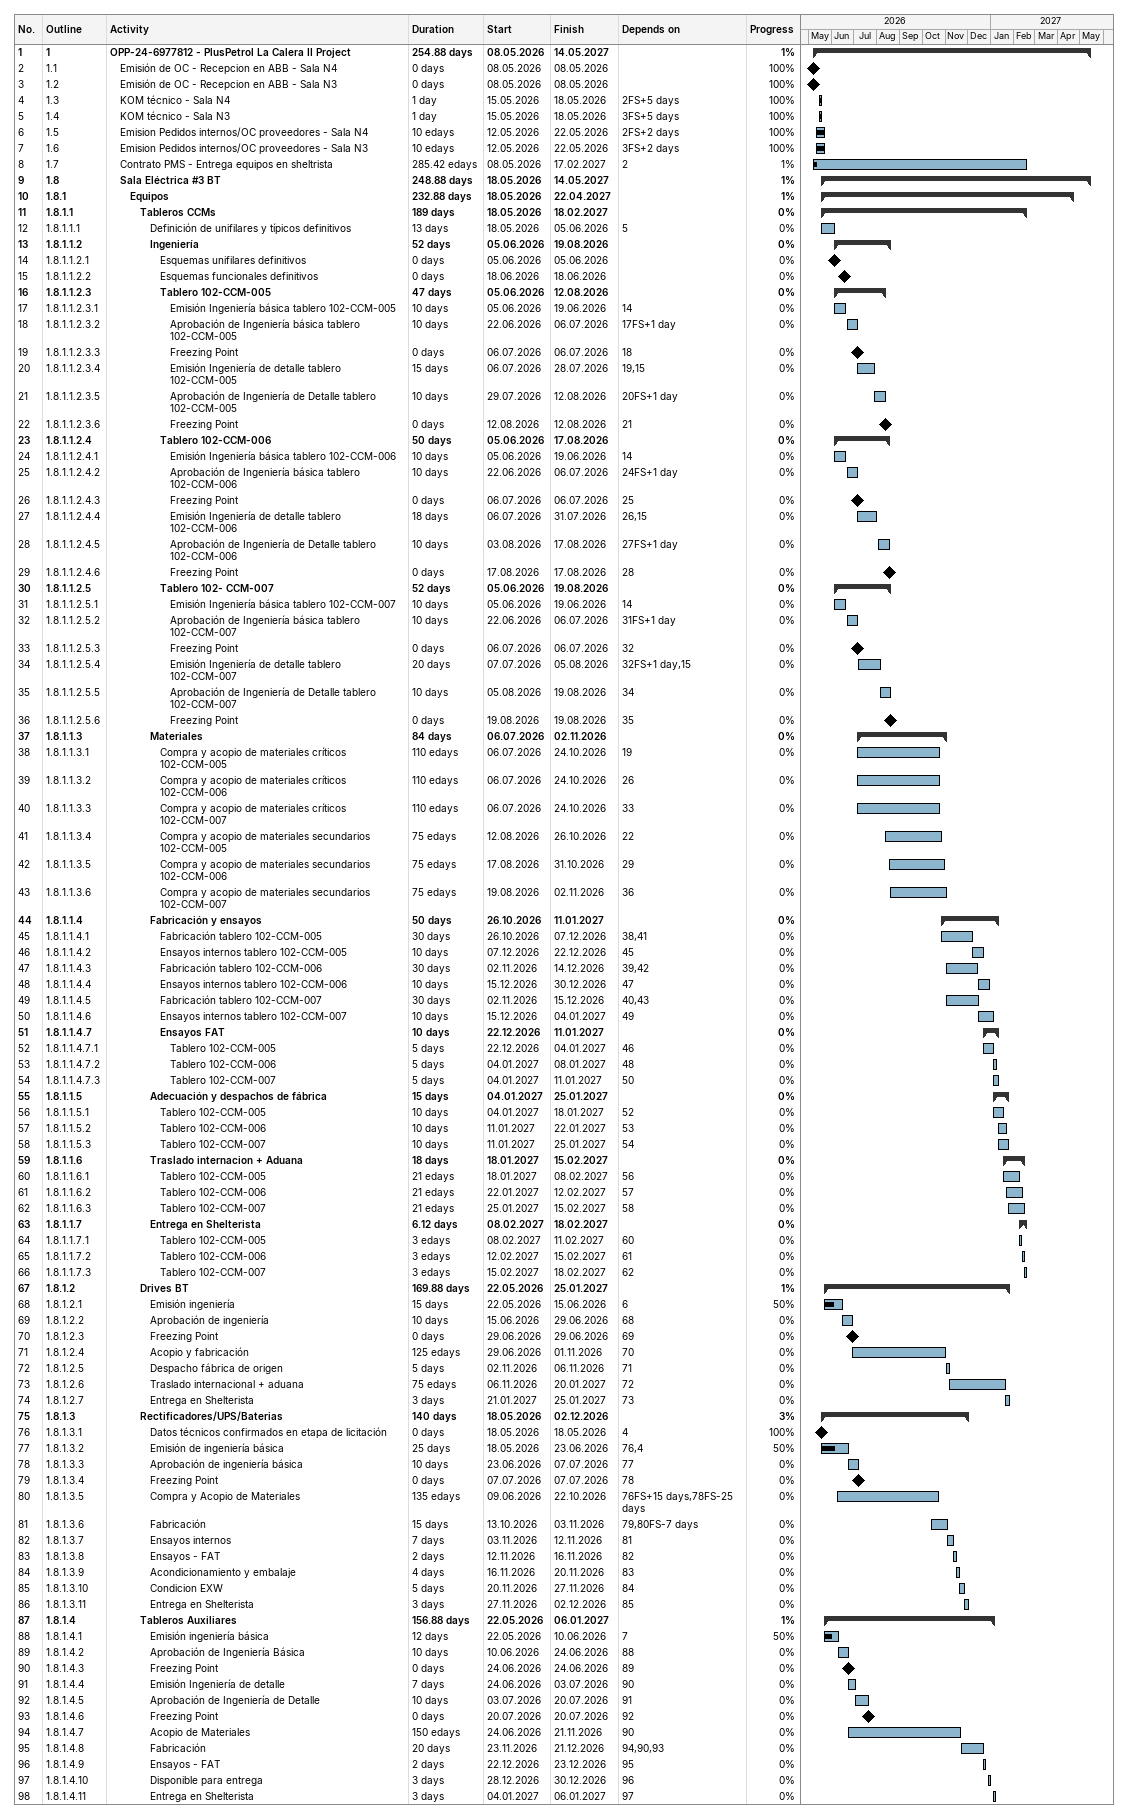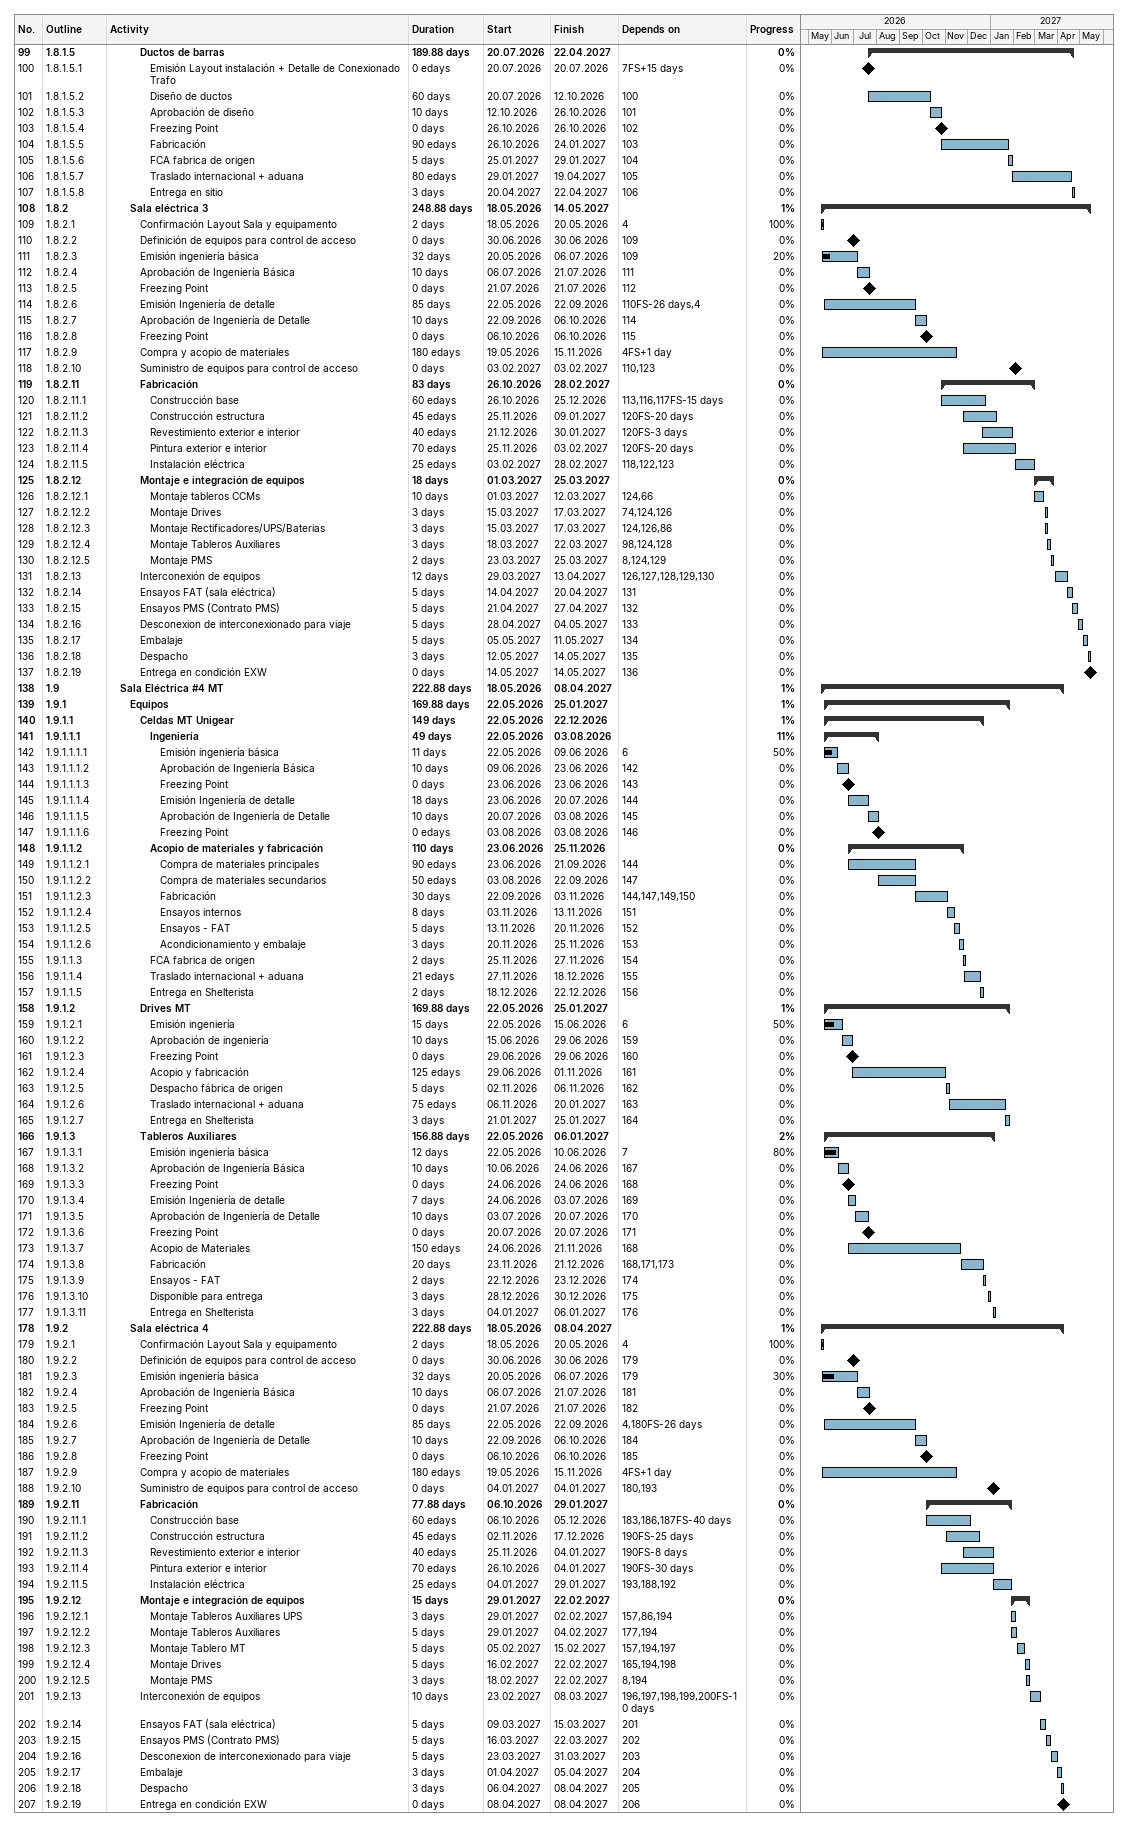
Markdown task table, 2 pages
| ID | WBS | Task | Duration | Start | Finish | Predecessors | % complete |
|---|---|---|---|---|---|---|---|
| 1 | 1 | **OPP-24-6977812 - PlusPetrol La Calera II Project** | 254.88d | 2026-05-08 | 2027-05-14 |  | 1 |
| 2 | 1.1 | Emisión de OC - Recepcion en ABB - Sala N4 | 0d | 2026-05-08 | 2026-05-08 |  | 100 |
| 3 | 1.2 | Emisión de OC - Recepcion en ABB - Sala N3 | 0d | 2026-05-08 | 2026-05-08 |  | 100 |
| 4 | 1.3 | KOM técnico - Sala N4 | 1d | 2026-05-15 | 2026-05-18 | 2FS+5d | 100 |
| 5 | 1.4 | KOM técnico - Sala N3 | 1d | 2026-05-15 | 2026-05-18 | 3FS+5d | 100 |
| 6 | 1.5 | Emision Pedidos internos/OC proveedores - Sala N4 | 10ed | 2026-05-12 | 2026-05-22 | 2FS+2d | 100 |
| 7 | 1.6 | Emision Pedidos internos/OC proveedores - Sala N3 | 10ed | 2026-05-12 | 2026-05-22 | 3FS+2d | 100 |
| 8 | 1.7 | Contrato PMS - Entrega equipos en sheltrista | 285.42ed | 2026-05-08 | 2027-02-17 | 2 | 1 |
| 9 | 1.8 | **Sala Eléctrica #3 BT** | 248.88d | 2026-05-18 | 2027-05-14 |  | 1 |
| 10 | 1.8.1 | **Equipos** | 232.88d | 2026-05-18 | 2027-04-22 |  | 1 |
| 11 | 1.8.1.1 | **Tableros CCMs** | 189d | 2026-05-18 | 2027-02-18 |  | 0 |
| 12 | 1.8.1.1.1 | Definición de unifilares y típicos definitivos | 13d | 2026-05-18 | 2026-06-05 | 5 | 0 |
| 13 | 1.8.1.1.2 | **Ingeniería** | 52d | 2026-06-05 | 2026-08-19 |  | 0 |
| 14 | 1.8.1.1.2.1 | Esquemas unifilares definitivos | 0d | 2026-06-05 | 2026-06-05 |  | 0 |
| 15 | 1.8.1.1.2.2 | Esquemas funcionales definitivos | 0d | 2026-06-18 | 2026-06-18 |  | 0 |
| 16 | 1.8.1.1.2.3 | **Tablero 102-CCM-005** | 47d | 2026-06-05 | 2026-08-12 |  | 0 |
| 17 | 1.8.1.1.2.3.1 | Emisión Ingeniería básica tablero 102-CCM-005 | 10d | 2026-06-05 | 2026-06-19 | 14 | 0 |
| 18 | 1.8.1.1.2.3.2 | Aprobación de Ingeniería básica tablero 102-CCM-005 | 10d | 2026-06-22 | 2026-07-06 | 17FS+1d | 0 |
| 19 | 1.8.1.1.2.3.3 | Freezing Point | 0d | 2026-07-06 | 2026-07-06 | 18 | 0 |
| 20 | 1.8.1.1.2.3.4 | Emisión Ingeniería de detalle tablero 102-CCM-005 | 15d | 2026-07-06 | 2026-07-28 | 19, 15 | 0 |
| 21 | 1.8.1.1.2.3.5 | Aprobación de Ingeniería de Detalle tablero 102-CCM-005 | 10d | 2026-07-29 | 2026-08-12 | 20FS+1d | 0 |
| 22 | 1.8.1.1.2.3.6 | Freezing Point | 0d | 2026-08-12 | 2026-08-12 | 21 | 0 |
| 23 | 1.8.1.1.2.4 | **Tablero 102-CCM-006** | 50d | 2026-06-05 | 2026-08-17 |  | 0 |
| 24 | 1.8.1.1.2.4.1 | Emisión Ingeniería básica tablero 102-CCM-006 | 10d | 2026-06-05 | 2026-06-19 | 14 | 0 |
| 25 | 1.8.1.1.2.4.2 | Aprobación de Ingeniería básica tablero 102-CCM-006 | 10d | 2026-06-22 | 2026-07-06 | 24FS+1d | 0 |
| 26 | 1.8.1.1.2.4.3 | Freezing Point | 0d | 2026-07-06 | 2026-07-06 | 25 | 0 |
| 27 | 1.8.1.1.2.4.4 | Emisión Ingeniería de detalle tablero 102-CCM-006 | 18d | 2026-07-06 | 2026-07-31 | 26, 15 | 0 |
| 28 | 1.8.1.1.2.4.5 | Aprobación de Ingeniería de Detalle tablero 102-CCM-006 | 10d | 2026-08-03 | 2026-08-17 | 27FS+1d | 0 |
| 29 | 1.8.1.1.2.4.6 | Freezing Point | 0d | 2026-08-17 | 2026-08-17 | 28 | 0 |
| 30 | 1.8.1.1.2.5 | **Tablero 102- CCM-007** | 52d | 2026-06-05 | 2026-08-19 |  | 0 |
| 31 | 1.8.1.1.2.5.1 | Emisión Ingeniería básica tablero 102-CCM-007 | 10d | 2026-06-05 | 2026-06-19 | 14 | 0 |
| 32 | 1.8.1.1.2.5.2 | Aprobación de Ingeniería básica tablero 102-CCM-007 | 10d | 2026-06-22 | 2026-07-06 | 31FS+1d | 0 |
| 33 | 1.8.1.1.2.5.3 | Freezing Point | 0d | 2026-07-06 | 2026-07-06 | 32 | 0 |
| 34 | 1.8.1.1.2.5.4 | Emisión Ingeniería de detalle tablero 102-CCM-007 | 20d | 2026-07-07 | 2026-08-05 | 32FS+1d, 15 | 0 |
| 35 | 1.8.1.1.2.5.5 | Aprobación de Ingeniería de Detalle tablero 102-CCM-007 | 10d | 2026-08-05 | 2026-08-19 | 34 | 0 |
| 36 | 1.8.1.1.2.5.6 | Freezing Point | 0d | 2026-08-19 | 2026-08-19 | 35 | 0 |
| 37 | 1.8.1.1.3 | **Materiales** | 84d | 2026-07-06 | 2026-11-02 |  | 0 |
| 38 | 1.8.1.1.3.1 | Compra y acopio de materiales críticos 102-CCM-005 | 110ed | 2026-07-06 | 2026-10-24 | 19 | 0 |
| 39 | 1.8.1.1.3.2 | Compra y acopio de materiales críticos 102-CCM-006 | 110ed | 2026-07-06 | 2026-10-24 | 26 | 0 |
| 40 | 1.8.1.1.3.3 | Compra y acopio de materiales críticos 102-CCM-007 | 110ed | 2026-07-06 | 2026-10-24 | 33 | 0 |
| 41 | 1.8.1.1.3.4 | Compra y acopio de materiales secundarios 102-CCM-005 | 75ed | 2026-08-12 | 2026-10-26 | 22 | 0 |
| 42 | 1.8.1.1.3.5 | Compra y acopio de materiales secundarios 102-CCM-006 | 75ed | 2026-08-17 | 2026-10-31 | 29 | 0 |
| 43 | 1.8.1.1.3.6 | Compra y acopio de materiales secundarios 102-CCM-007 | 75ed | 2026-08-19 | 2026-11-02 | 36 | 0 |
| 44 | 1.8.1.1.4 | **Fabricación y ensayos** | 50d | 2026-10-26 | 2027-01-11 |  | 0 |
| 45 | 1.8.1.1.4.1 | Fabricación tablero 102-CCM-005 | 30d | 2026-10-26 | 2026-12-07 | 38, 41 | 0 |
| 46 | 1.8.1.1.4.2 | Ensayos internos tablero 102-CCM-005 | 10d | 2026-12-07 | 2026-12-22 | 45 | 0 |
| 47 | 1.8.1.1.4.3 | Fabricación tablero 102-CCM-006 | 30d | 2026-11-02 | 2026-12-14 | 39, 42 | 0 |
| 48 | 1.8.1.1.4.4 | Ensayos internos tablero 102-CCM-006 | 10d | 2026-12-15 | 2026-12-30 | 47 | 0 |
| 49 | 1.8.1.1.4.5 | Fabricación tablero 102-CCM-007 | 30d | 2026-11-02 | 2026-12-15 | 40, 43 | 0 |
| 50 | 1.8.1.1.4.6 | Ensayos internos tablero 102-CCM-007 | 10d | 2026-12-15 | 2027-01-04 | 49 | 0 |
| 51 | 1.8.1.1.4.7 | **Ensayos FAT** | 10d | 2026-12-22 | 2027-01-11 |  | 0 |
| 52 | 1.8.1.1.4.7.1 | Tablero 102-CCM-005 | 5d | 2026-12-22 | 2027-01-04 | 46 | 0 |
| 53 | 1.8.1.1.4.7.2 | Tablero 102-CCM-006 | 5d | 2027-01-04 | 2027-01-08 | 48 | 0 |
| 54 | 1.8.1.1.4.7.3 | Tablero 102-CCM-007 | 5d | 2027-01-04 | 2027-01-11 | 50 | 0 |
| 55 | 1.8.1.1.5 | **Adecuación y despachos de fábrica** | 15d | 2027-01-04 | 2027-01-25 |  | 0 |
| 56 | 1.8.1.1.5.1 | Tablero 102-CCM-005 | 10d | 2027-01-04 | 2027-01-18 | 52 | 0 |
| 57 | 1.8.1.1.5.2 | Tablero 102-CCM-006 | 10d | 2027-01-11 | 2027-01-22 | 53 | 0 |
| 58 | 1.8.1.1.5.3 | Tablero 102-CCM-007 | 10d | 2027-01-11 | 2027-01-25 | 54 | 0 |
| 59 | 1.8.1.1.6 | **Traslado internacion + Aduana** | 18d | 2027-01-18 | 2027-02-15 |  | 0 |
| 60 | 1.8.1.1.6.1 | Tablero 102-CCM-005 | 21ed | 2027-01-18 | 2027-02-08 | 56 | 0 |
| 61 | 1.8.1.1.6.2 | Tablero 102-CCM-006 | 21ed | 2027-01-22 | 2027-02-12 | 57 | 0 |
| 62 | 1.8.1.1.6.3 | Tablero 102-CCM-007 | 21ed | 2027-01-25 | 2027-02-15 | 58 | 0 |
| 63 | 1.8.1.1.7 | **Entrega en Shelterista** | 6.12d | 2027-02-08 | 2027-02-18 |  | 0 |
| 64 | 1.8.1.1.7.1 | Tablero 102-CCM-005 | 3ed | 2027-02-08 | 2027-02-11 | 60 | 0 |
| 65 | 1.8.1.1.7.2 | Tablero 102-CCM-006 | 3ed | 2027-02-12 | 2027-02-15 | 61 | 0 |
| 66 | 1.8.1.1.7.3 | Tablero 102-CCM-007 | 3ed | 2027-02-15 | 2027-02-18 | 62 | 0 |
| 67 | 1.8.1.2 | **Drives BT** | 169.88d | 2026-05-22 | 2027-01-25 |  | 1 |
| 68 | 1.8.1.2.1 | Emisión ingeniería | 15d | 2026-05-22 | 2026-06-15 | 6 | 50 |
| 69 | 1.8.1.2.2 | Aprobación de ingeniería | 10d | 2026-06-15 | 2026-06-29 | 68 | 0 |
| 70 | 1.8.1.2.3 | Freezing Point | 0d | 2026-06-29 | 2026-06-29 | 69 | 0 |
| 71 | 1.8.1.2.4 | Acopio y fabricación | 125ed | 2026-06-29 | 2026-11-01 | 70 | 0 |
| 72 | 1.8.1.2.5 | Despacho fábrica de origen | 5d | 2026-11-02 | 2026-11-06 | 71 | 0 |
| 73 | 1.8.1.2.6 | Traslado internacional + aduana | 75ed | 2026-11-06 | 2027-01-20 | 72 | 0 |
| 74 | 1.8.1.2.7 | Entrega en Shelterista | 3d | 2027-01-21 | 2027-01-25 | 73 | 0 |
| 75 | 1.8.1.3 | **Rectificadores/UPS/Baterias** | 140d | 2026-05-18 | 2026-12-02 |  | 3 |
| 76 | 1.8.1.3.1 | Datos técnicos confirmados en etapa de licitación | 0d | 2026-05-18 | 2026-05-18 | 4 | 100 |
| 77 | 1.8.1.3.2 | Emisión de ingeniería básica | 25d | 2026-05-18 | 2026-06-23 | 76, 4 | 50 |
| 78 | 1.8.1.3.3 | Aprobación de ingeniería básica | 10d | 2026-06-23 | 2026-07-07 | 77 | 0 |
| 79 | 1.8.1.3.4 | Freezing Point | 0d | 2026-07-07 | 2026-07-07 | 78 | 0 |
| 80 | 1.8.1.3.5 | Compra y Acopio de Materiales | 135ed | 2026-06-09 | 2026-10-22 | 76FS+15d, 78FS-25d | 0 |
| 81 | 1.8.1.3.6 | Fabricación | 15d | 2026-10-13 | 2026-11-03 | 79, 80FS-7d | 0 |
| 82 | 1.8.1.3.7 | Ensayos internos | 7d | 2026-11-03 | 2026-11-12 | 81 | 0 |
| 83 | 1.8.1.3.8 | Ensayos - FAT | 2d | 2026-11-12 | 2026-11-16 | 82 | 0 |
| 84 | 1.8.1.3.9 | Acondicionamiento y embalaje | 4d | 2026-11-16 | 2026-11-20 | 83 | 0 |
| 85 | 1.8.1.3.10 | Condicion EXW | 5d | 2026-11-20 | 2026-11-27 | 84 | 0 |
| 86 | 1.8.1.3.11 | Entrega en Shelterista | 3d | 2026-11-27 | 2026-12-02 | 85 | 0 |
| 87 | 1.8.1.4 | **Tableros Auxiliares** | 156.88d | 2026-05-22 | 2027-01-06 |  | 1 |
| 88 | 1.8.1.4.1 | Emisión ingeniería básica | 12d | 2026-05-22 | 2026-06-10 | 7 | 50 |
| 89 | 1.8.1.4.2 | Aprobación de Ingeniería Básica | 10d | 2026-06-10 | 2026-06-24 | 88 | 0 |
| 90 | 1.8.1.4.3 | Freezing Point | 0d | 2026-06-24 | 2026-06-24 | 89 | 0 |
| 91 | 1.8.1.4.4 | Emisión Ingeniería de detalle | 7d | 2026-06-24 | 2026-07-03 | 90 | 0 |
| 92 | 1.8.1.4.5 | Aprobación de Ingeniería de Detalle | 10d | 2026-07-03 | 2026-07-20 | 91 | 0 |
| 93 | 1.8.1.4.6 | Freezing Point | 0d | 2026-07-20 | 2026-07-20 | 92 | 0 |
| 94 | 1.8.1.4.7 | Acopio de Materiales | 150ed | 2026-06-24 | 2026-11-21 | 90 | 0 |
| 95 | 1.8.1.4.8 | Fabricación | 20d | 2026-11-23 | 2026-12-21 | 94, 90, 93 | 0 |
| 96 | 1.8.1.4.9 | Ensayos - FAT | 2d | 2026-12-22 | 2026-12-23 | 95 | 0 |
| 97 | 1.8.1.4.10 | Disponible para entrega | 3d | 2026-12-28 | 2026-12-30 | 96 | 0 |
| 98 | 1.8.1.4.11 | Entrega en Shelterista | 3d | 2027-01-04 | 2027-01-06 | 97 | 0 |
| 99 | 1.8.1.5 | **Ductos de barras** | 189.88d | 2026-07-20 | 2027-04-22 |  | 0 |
| 100 | 1.8.1.5.1 | Emisión Layout instalación + Detalle de Conexionado Trafo | 0ed | 2026-07-20 | 2026-07-20 | 7FS+15d | 0 |
| 101 | 1.8.1.5.2 | Diseño de ductos | 60d | 2026-07-20 | 2026-10-12 | 100 | 0 |
| 102 | 1.8.1.5.3 | Aprobación de diseño | 10d | 2026-10-12 | 2026-10-26 | 101 | 0 |
| 103 | 1.8.1.5.4 | Freezing Point | 0d | 2026-10-26 | 2026-10-26 | 102 | 0 |
| 104 | 1.8.1.5.5 | Fabricación | 90ed | 2026-10-26 | 2027-01-24 | 103 | 0 |
| 105 | 1.8.1.5.6 | FCA fabrica de origen | 5d | 2027-01-25 | 2027-01-29 | 104 | 0 |
| 106 | 1.8.1.5.7 | Traslado internacional + aduana | 80ed | 2027-01-29 | 2027-04-19 | 105 | 0 |
| 107 | 1.8.1.5.8 | Entrega en sitio | 3d | 2027-04-20 | 2027-04-22 | 106 | 0 |
| 108 | 1.8.2 | **Sala eléctrica 3** | 248.88d | 2026-05-18 | 2027-05-14 |  | 1 |
| 109 | 1.8.2.1 | Confirmación Layout Sala y equipamento | 2d | 2026-05-18 | 2026-05-20 | 4 | 100 |
| 110 | 1.8.2.2 | Definición de equipos para control de acceso | 0d | 2026-06-30 | 2026-06-30 | 109 | 0 |
| 111 | 1.8.2.3 | Emisión ingeniería básica | 32d | 2026-05-20 | 2026-07-06 | 109 | 20 |
| 112 | 1.8.2.4 | Aprobación de Ingeniería Básica | 10d | 2026-07-06 | 2026-07-21 | 111 | 0 |
| 113 | 1.8.2.5 | Freezing Point | 0d | 2026-07-21 | 2026-07-21 | 112 | 0 |
| 114 | 1.8.2.6 | Emisión Ingeniería de detalle | 85d | 2026-05-22 | 2026-09-22 | 110FS-26d, 4 | 0 |
| 115 | 1.8.2.7 | Aprobación de Ingeniería de Detalle | 10d | 2026-09-22 | 2026-10-06 | 114 | 0 |
| 116 | 1.8.2.8 | Freezing Point | 0d | 2026-10-06 | 2026-10-06 | 115 | 0 |
| 117 | 1.8.2.9 | Compra y acopio de materiales | 180ed | 2026-05-19 | 2026-11-15 | 4FS+1d | 0 |
| 118 | 1.8.2.10 | Suministro de equipos para control de acceso | 0d | 2027-02-03 | 2027-02-03 | 110, 123 | 0 |
| 119 | 1.8.2.11 | **Fabricación** | 83d | 2026-10-26 | 2027-02-28 |  | 0 |
| 120 | 1.8.2.11.1 | Construcción base | 60ed | 2026-10-26 | 2026-12-25 | 113, 116, 117FS-15d | 0 |
| 121 | 1.8.2.11.2 | Construcción estructura | 45ed | 2026-11-25 | 2027-01-09 | 120FS-20d | 0 |
| 122 | 1.8.2.11.3 | Revestimiento exterior e interior | 40ed | 2026-12-21 | 2027-01-30 | 120FS-3d | 0 |
| 123 | 1.8.2.11.4 | Pintura exterior e interior | 70ed | 2026-11-25 | 2027-02-03 | 120FS-20d | 0 |
| 124 | 1.8.2.11.5 | Instalación eléctrica | 25ed | 2027-02-03 | 2027-02-28 | 118, 122, 123 | 0 |
| 125 | 1.8.2.12 | **Montaje e integración de equipos** | 18d | 2027-03-01 | 2027-03-25 |  | 0 |
| 126 | 1.8.2.12.1 | Montaje tableros CCMs | 10d | 2027-03-01 | 2027-03-12 | 124, 66 | 0 |
| 127 | 1.8.2.12.2 | Montaje Drives | 3d | 2027-03-15 | 2027-03-17 | 74, 124, 126 | 0 |
| 128 | 1.8.2.12.3 | Montaje Rectificadores/UPS/Baterias | 3d | 2027-03-15 | 2027-03-17 | 124, 126, 86 | 0 |
| 129 | 1.8.2.12.4 | Montaje Tableros Auxiliares | 3d | 2027-03-18 | 2027-03-22 | 98, 124, 128 | 0 |
| 130 | 1.8.2.12.5 | Montaje PMS | 2d | 2027-03-23 | 2027-03-25 | 8, 124, 129 | 0 |
| 131 | 1.8.2.13 | Interconexión de equipos | 12d | 2027-03-29 | 2027-04-13 | 126, 127, 128, 129, 130 | 0 |
| 132 | 1.8.2.14 | Ensayos FAT (sala eléctrica) | 5d | 2027-04-14 | 2027-04-20 | 131 | 0 |
| 133 | 1.8.2.15 | Ensayos PMS (Contrato PMS) | 5d | 2027-04-21 | 2027-04-27 | 132 | 0 |
| 134 | 1.8.2.16 | Desconexion de interconexionado para viaje | 5d | 2027-04-28 | 2027-05-04 | 133 | 0 |
| 135 | 1.8.2.17 | Embalaje | 5d | 2027-05-05 | 2027-05-11 | 134 | 0 |
| 136 | 1.8.2.18 | Despacho | 3d | 2027-05-12 | 2027-05-14 | 135 | 0 |
| 137 | 1.8.2.19 | Entrega en condición EXW | 0d | 2027-05-14 | 2027-05-14 | 136 | 0 |
| 138 | 1.9 | **Sala Eléctrica #4 MT** | 222.88d | 2026-05-18 | 2027-04-08 |  | 1 |
| 139 | 1.9.1 | **Equipos** | 169.88d | 2026-05-22 | 2027-01-25 |  | 1 |
| 140 | 1.9.1.1 | **Celdas MT Unigear** | 149d | 2026-05-22 | 2026-12-22 |  | 1 |
| 141 | 1.9.1.1.1 | **Ingeniería** | 49d | 2026-05-22 | 2026-08-03 |  | 11 |
| 142 | 1.9.1.1.1.1 | Emisión ingeniería básica | 11d | 2026-05-22 | 2026-06-09 | 6 | 50 |
| 143 | 1.9.1.1.1.2 | Aprobación de Ingeniería Básica | 10d | 2026-06-09 | 2026-06-23 | 142 | 0 |
| 144 | 1.9.1.1.1.3 | Freezing Point | 0d | 2026-06-23 | 2026-06-23 | 143 | 0 |
| 145 | 1.9.1.1.1.4 | Emisión Ingeniería de detalle | 18d | 2026-06-23 | 2026-07-20 | 144 | 0 |
| 146 | 1.9.1.1.1.5 | Aprobación de Ingeniería de Detalle | 10d | 2026-07-20 | 2026-08-03 | 145 | 0 |
| 147 | 1.9.1.1.1.6 | Freezing Point | 0ed | 2026-08-03 | 2026-08-03 | 146 | 0 |
| 148 | 1.9.1.1.2 | **Acopio de materiales y fabricación** | 110d | 2026-06-23 | 2026-11-25 |  | 0 |
| 149 | 1.9.1.1.2.1 | Compra de materiales principales | 90ed | 2026-06-23 | 2026-09-21 | 144 | 0 |
| 150 | 1.9.1.1.2.2 | Compra de materiales secundarios | 50ed | 2026-08-03 | 2026-09-22 | 147 | 0 |
| 151 | 1.9.1.1.2.3 | Fabricación | 30d | 2026-09-22 | 2026-11-03 | 144, 147, 149, 150 | 0 |
| 152 | 1.9.1.1.2.4 | Ensayos internos | 8d | 2026-11-03 | 2026-11-13 | 151 | 0 |
| 153 | 1.9.1.1.2.5 | Ensayos - FAT | 5d | 2026-11-13 | 2026-11-20 | 152 | 0 |
| 154 | 1.9.1.1.2.6 | Acondicionamiento y embalaje | 3d | 2026-11-20 | 2026-11-25 | 153 | 0 |
| 155 | 1.9.1.1.3 | FCA fabrica de origen | 2d | 2026-11-25 | 2026-11-27 | 154 | 0 |
| 156 | 1.9.1.1.4 | Traslado internacional + aduana | 21ed | 2026-11-27 | 2026-12-18 | 155 | 0 |
| 157 | 1.9.1.1.5 | Entrega en Shelterista | 2d | 2026-12-18 | 2026-12-22 | 156 | 0 |
| 158 | 1.9.1.2 | **Drives MT** | 169.88d | 2026-05-22 | 2027-01-25 |  | 1 |
| 159 | 1.9.1.2.1 | Emisión ingeniería | 15d | 2026-05-22 | 2026-06-15 | 6 | 50 |
| 160 | 1.9.1.2.2 | Aprobación de ingeniería | 10d | 2026-06-15 | 2026-06-29 | 159 | 0 |
| 161 | 1.9.1.2.3 | Freezing Point | 0d | 2026-06-29 | 2026-06-29 | 160 | 0 |
| 162 | 1.9.1.2.4 | Acopio y fabricación | 125ed | 2026-06-29 | 2026-11-01 | 161 | 0 |
| 163 | 1.9.1.2.5 | Despacho fábrica de origen | 5d | 2026-11-02 | 2026-11-06 | 162 | 0 |
| 164 | 1.9.1.2.6 | Traslado internacional + aduana | 75ed | 2026-11-06 | 2027-01-20 | 163 | 0 |
| 165 | 1.9.1.2.7 | Entrega en Shelterista | 3d | 2027-01-21 | 2027-01-25 | 164 | 0 |
| 166 | 1.9.1.3 | **Tableros Auxiliares** | 156.88d | 2026-05-22 | 2027-01-06 |  | 2 |
| 167 | 1.9.1.3.1 | Emisión ingeniería básica | 12d | 2026-05-22 | 2026-06-10 | 7 | 80 |
| 168 | 1.9.1.3.2 | Aprobación de Ingeniería Básica | 10d | 2026-06-10 | 2026-06-24 | 167 | 0 |
| 169 | 1.9.1.3.3 | Freezing Point | 0d | 2026-06-24 | 2026-06-24 | 168 | 0 |
| 170 | 1.9.1.3.4 | Emisión Ingeniería de detalle | 7d | 2026-06-24 | 2026-07-03 | 169 | 0 |
| 171 | 1.9.1.3.5 | Aprobación de Ingeniería de Detalle | 10d | 2026-07-03 | 2026-07-20 | 170 | 0 |
| 172 | 1.9.1.3.6 | Freezing Point | 0d | 2026-07-20 | 2026-07-20 | 171 | 0 |
| 173 | 1.9.1.3.7 | Acopio de Materiales | 150ed | 2026-06-24 | 2026-11-21 | 168 | 0 |
| 174 | 1.9.1.3.8 | Fabricación | 20d | 2026-11-23 | 2026-12-21 | 168, 171, 173 | 0 |
| 175 | 1.9.1.3.9 | Ensayos - FAT | 2d | 2026-12-22 | 2026-12-23 | 174 | 0 |
| 176 | 1.9.1.3.10 | Disponible para entrega | 3d | 2026-12-28 | 2026-12-30 | 175 | 0 |
| 177 | 1.9.1.3.11 | Entrega en Shelterista | 3d | 2027-01-04 | 2027-01-06 | 176 | 0 |
| 178 | 1.9.2 | **Sala eléctrica 4** | 222.88d | 2026-05-18 | 2027-04-08 |  | 1 |
| 179 | 1.9.2.1 | Confirmación Layout Sala y equipamento | 2d | 2026-05-18 | 2026-05-20 | 4 | 100 |
| 180 | 1.9.2.2 | Definición de equipos para control de acceso | 0d | 2026-06-30 | 2026-06-30 | 179 | 0 |
| 181 | 1.9.2.3 | Emisión ingeniería básica | 32d | 2026-05-20 | 2026-07-06 | 179 | 30 |
| 182 | 1.9.2.4 | Aprobación de Ingeniería Básica | 10d | 2026-07-06 | 2026-07-21 | 181 | 0 |
| 183 | 1.9.2.5 | Freezing Point | 0d | 2026-07-21 | 2026-07-21 | 182 | 0 |
| 184 | 1.9.2.6 | Emisión Ingeniería de detalle | 85d | 2026-05-22 | 2026-09-22 | 4, 180FS-26d | 0 |
| 185 | 1.9.2.7 | Aprobación de Ingeniería de Detalle | 10d | 2026-09-22 | 2026-10-06 | 184 | 0 |
| 186 | 1.9.2.8 | Freezing Point | 0d | 2026-10-06 | 2026-10-06 | 185 | 0 |
| 187 | 1.9.2.9 | Compra y acopio de materiales | 180ed | 2026-05-19 | 2026-11-15 | 4FS+1d | 0 |
| 188 | 1.9.2.10 | Suministro de equipos para control de acceso | 0d | 2027-01-04 | 2027-01-04 | 180, 193 | 0 |
| 189 | 1.9.2.11 | **Fabricación** | 77.88d | 2026-10-06 | 2027-01-29 |  | 0 |
| 190 | 1.9.2.11.1 | Construcción base | 60ed | 2026-10-06 | 2026-12-05 | 183, 186, 187FS-40d | 0 |
| 191 | 1.9.2.11.2 | Construcción estructura | 45ed | 2026-11-02 | 2026-12-17 | 190FS-25d | 0 |
| 192 | 1.9.2.11.3 | Revestimiento exterior e interior | 40ed | 2026-11-25 | 2027-01-04 | 190FS-8d | 0 |
| 193 | 1.9.2.11.4 | Pintura exterior e interior | 70ed | 2026-10-26 | 2027-01-04 | 190FS-30d | 0 |
| 194 | 1.9.2.11.5 | Instalación eléctrica | 25ed | 2027-01-04 | 2027-01-29 | 193, 188, 192 | 0 |
| 195 | 1.9.2.12 | **Montaje e integración de equipos** | 15d | 2027-01-29 | 2027-02-22 |  | 0 |
| 196 | 1.9.2.12.1 | Montaje Tableros Auxiliares UPS | 3d | 2027-01-29 | 2027-02-02 | 157, 86, 194 | 0 |
| 197 | 1.9.2.12.2 | Montaje Tableros Auxiliares | 5d | 2027-01-29 | 2027-02-04 | 177, 194 | 0 |
| 198 | 1.9.2.12.3 | Montaje Tablero MT | 5d | 2027-02-05 | 2027-02-15 | 157, 194, 197 | 0 |
| 199 | 1.9.2.12.4 | Montaje Drives | 5d | 2027-02-16 | 2027-02-22 | 165, 194, 198 | 0 |
| 200 | 1.9.2.12.5 | Montaje PMS | 3d | 2027-02-18 | 2027-02-22 | 8, 194 | 0 |
| 201 | 1.9.2.13 | Interconexión de equipos | 10d | 2027-02-23 | 2027-03-08 | 196, 197, 198, 199, 200FS-10d | 0 |
| 202 | 1.9.2.14 | Ensayos FAT (sala eléctrica) | 5d | 2027-03-09 | 2027-03-15 | 201 | 0 |
| 203 | 1.9.2.15 | Ensayos PMS (Contrato PMS) | 5d | 2027-03-16 | 2027-03-22 | 202 | 0 |
| 204 | 1.9.2.16 | Desconexion de interconexionado para viaje | 5d | 2027-03-23 | 2027-03-31 | 203 | 0 |
| 205 | 1.9.2.17 | Embalaje | 3d | 2027-04-01 | 2027-04-05 | 204 | 0 |
| 206 | 1.9.2.18 | Despacho | 3d | 2027-04-06 | 2027-04-08 | 205 | 0 |
| 207 | 1.9.2.19 | Entrega en condición EXW | 0d | 2027-04-08 | 2027-04-08 | 206 | 0 |
